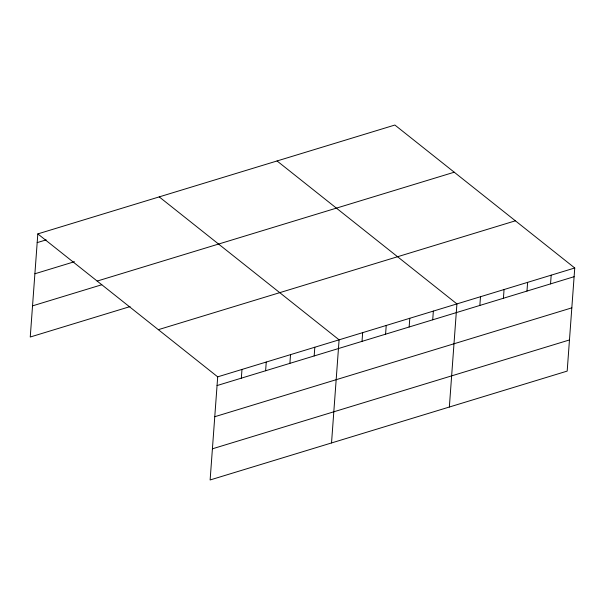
<?xml version="1.0" encoding="UTF-8"?>
<svg xmlns="http://www.w3.org/2000/svg" width="605" height="605" viewBox="0 0 605 605"><rect width="100%" height="100%" fill="white"/><g stroke="black" fill="none" stroke-linecap="round" stroke-linejoin="round"><path stroke-width="0.91" d="M37.82 233.901L217.694 376.847L210.124 479.962L567.18 371.099L574.75 267.985L394.876 125.038L37.82 233.901L30.25 337.015L130.067 306.584M241.334 378.163L241.977 369.443M265.618 370.759L266.253 362.04M289.893 363.355L290.536 354.636M314.176 355.952L314.812 347.232M331.525 442.951L339.095 339.829L159.221 196.89M362.017 341.364L362.66 332.644M385.582 334.179L386.224 325.46M409.154 326.995L409.789 318.275M432.719 319.811L433.354 311.091M449.349 407.021L456.919 303.907L277.052 160.96M479.848 305.442L480.491 296.722M503.413 298.257L504.056 289.538M526.978 291.073L527.62 282.353M550.542 283.889L551.185 275.169M37.185 242.62L46.177 239.875M34.893 273.77L74.46 261.708M97.178 281.068L454.234 172.213M32.534 305.865L101.776 284.751M158.336 329.672L515.392 220.81M217.694 376.847L574.75 267.985M217.051 385.559L574.107 276.704M214.767 416.716L571.823 307.854M212.408 448.812L569.464 339.95"/></g></svg>
